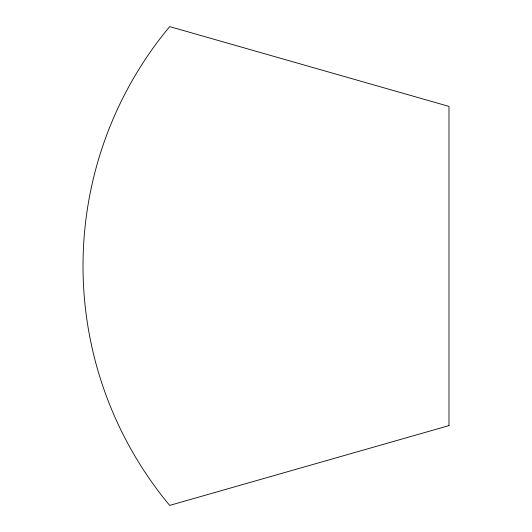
<?xml version="1.0" encoding="UTF-8"?>
<svg xmlns="http://www.w3.org/2000/svg" width="532" height="532" viewBox="0 0 532 532"><rect width="100%" height="100%" fill="white"/><g stroke="black" fill="none" stroke-linecap="round" stroke-linejoin="round"><path stroke-width="0.8" d="M448.988 425.6L169.688 505.4A373.956 373.956 0 0 1 169.688 26.6L448.988 106.4L448.988 425.6"/></g></svg>
